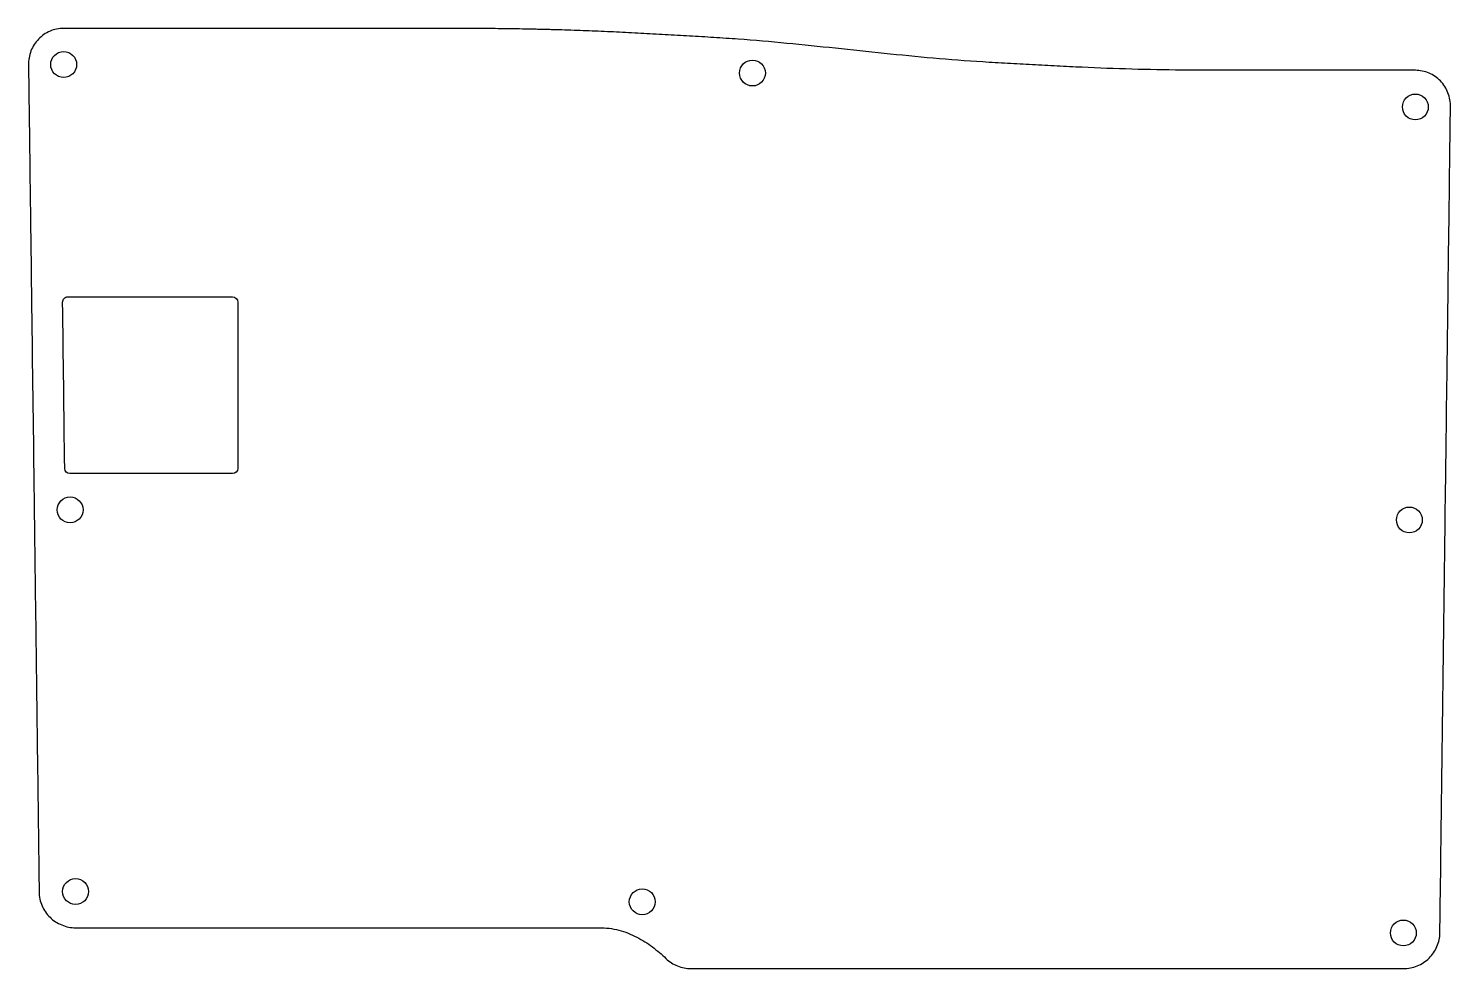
# Model space of a CAD drawing. Extents: x -135 to 3, y -104 to -13.
import ezdxf

# ---------------------------------------------------------------- set-up
doc = ezdxf.new("R2010")
doc.units = 0
doc.layers.add('Backplate', color=120, linetype='Continuous')

msp = doc.modelspace()

# ---------------------------------------------------------------- linework, layer by layer
at = {"layer": 'Backplate'}
for centre in [(-131.32, -16.59), (-64.78, -17.41), (-0.73, -20.69), (-130.7, -59.63), (-1.31, -60.6), (-130.17, -96.51), (-75.42, -97.5), (-1.89, -100.51)]:
    msp.add_circle(centre, 1.25, dxfattribs=at)
for points, knots in [([(-134.43, -39.04), (-134.45, -37.42), (-134.47, -35.79), (-134.49, -34.17), (-134.52, -32.23), (-134.54, -30.27), (-134.57, -28.33), (-134.59, -26.38), (-134.62, -24.43), (-134.64, -22.48), (-134.67, -20.53), (-134.69, -18.58), (-134.72, -16.64), (-134.72, -16.17), (-134.64, -15.71), (-134.48, -15.28), (-134.31, -14.85), (-134.06, -14.46), (-133.75, -14.13), (-133.44, -13.81), (-133.06, -13.55), (-132.64, -13.37), (-132.43, -13.28), (-132.22, -13.21), (-132, -13.17), (-131.77, -13.12), (-131.55, -13.1), (-131.32, -13.1), (-118.99, -13.1), (-106.67, -13.1), (-94.34, -13.1), (-93.95, -13.1), (-93.56, -13.1), (-93.16, -13.1), (-92.77, -13.1), (-92.38, -13.11), (-91.99, -13.11), (-91.6, -13.11), (-91.2, -13.11), (-90.81, -13.11), (-90.42, -13.12), (-90.03, -13.12), (-89.63, -13.12), (-89.24, -13.13), (-88.85, -13.13), (-88.46, -13.14), (-88.07, -13.14), (-87.67, -13.15), (-87.29, -13.15), (-86.9, -13.16), (-86.5, -13.17), (-86.11, -13.18), (-85.92, -13.18), (-85.72, -13.18), (-85.53, -13.19), (-85.33, -13.19), (-85.14, -13.2), (-84.94, -13.2), (-84.74, -13.21), (-84.55, -13.21), (-84.35, -13.22), (-84.16, -13.22), (-83.96, -13.23), (-83.77, -13.23), (-83.38, -13.24), (-82.99, -13.25), (-82.6, -13.27), (-82.21, -13.28), (-81.82, -13.29), (-81.43, -13.31), (-81.04, -13.32), (-80.65, -13.34), (-80.26, -13.35), (-79.48, -13.38), (-78.69, -13.42), (-77.91, -13.46), (-77.13, -13.5), (-76.35, -13.54), (-75.56, -13.58), (-74.78, -13.62), (-73.99, -13.66), (-73.2, -13.71), (-72.81, -13.73), (-72.42, -13.75), (-72.03, -13.77), (-71.64, -13.79), (-71.24, -13.82), (-70.85, -13.84), (-70.07, -13.88), (-69.29, -13.93), (-68.5, -13.98), (-67.72, -14.03), (-66.94, -14.09), (-66.16, -14.14), (-63.03, -14.37), (-59.89, -14.69), (-56.76, -15.02), (-53.62, -15.35), (-50.48, -15.7), (-47.3, -15.98), (-45.72, -16.12), (-44.12, -16.24), (-42.52, -16.34), (-41.72, -16.39), (-40.92, -16.44), (-40.12, -16.48), (-39.32, -16.53), (-38.52, -16.57), (-37.73, -16.61), (-37.33, -16.63), (-36.93, -16.66), (-36.53, -16.68), (-36.13, -16.7), (-35.74, -16.72), (-35.34, -16.74), (-34.54, -16.78), (-33.73, -16.82), (-32.93, -16.86), (-31.33, -16.94), (-29.72, -16.99), (-28.12, -17.04), (-26.52, -17.08), (-24.91, -17.11), (-23.3, -17.13), (-22.5, -17.13), (-21.7, -17.14), (-20.9, -17.14), (-20.5, -17.15), (-20.1, -17.15), (-19.7, -17.15), (-19.3, -17.15), (-18.9, -17.15), (-18.5, -17.15), (-12.58, -17.15), (-6.65, -17.15), (-0.73, -17.15), (-0.28, -17.15), (0.17, -17.24), (0.59, -17.42), (1, -17.59), (1.38, -17.85), (1.69, -18.18), (2.01, -18.51), (2.26, -18.9), (2.42, -19.33), (2.59, -19.76), (2.67, -20.22), (2.67, -20.69), (2.64, -22.35), (2.62, -24.01), (2.6, -25.67), (2.58, -27.34), (2.56, -29), (2.54, -30.66), (2.52, -32.33), (2.49, -33.99), (2.47, -35.65), (2.45, -37.31), (2.43, -38.98), (2.41, -40.64), (2.37, -43.97), (2.32, -47.29), (2.28, -50.62), (2.26, -52.28), (2.24, -53.95), (2.22, -55.61), (2.2, -57.27), (2.17, -58.93), (2.15, -60.6), (2.13, -62.26), (2.11, -63.92), (2.09, -65.59), (2.07, -67.25), (2.05, -68.91), (2.03, -70.57), (2, -72.24), (1.98, -73.9), (1.96, -75.56), (1.94, -77.22), (1.92, -78.89), (1.9, -80.55), (1.88, -82.21), (1.85, -83.88), (1.83, -85.54), (1.81, -87.2), (1.79, -88.87), (1.77, -90.53), (1.75, -92.19), (1.73, -93.85), (1.71, -95.52), (1.68, -97.18), (1.66, -98.84), (1.64, -100.51), (1.64, -100.96), (1.54, -101.41), (1.36, -101.83), (1.18, -102.24), (0.92, -102.63), (0.59, -102.95), (0.27, -103.26), (-0.12, -103.52), (-0.55, -103.69), (-0.97, -103.86), (-1.43, -103.95), (-1.89, -103.95), (-24.82, -103.95), (-47.76, -103.95), (-70.7, -103.95), (-71.15, -103.95), (-71.59, -103.86), (-72.01, -103.7), (-72.42, -103.53), (-72.8, -103.29), (-73.13, -102.98), (-73.54, -102.58), (-73.97, -102.21), (-74.44, -101.86), (-74.9, -101.51), (-75.4, -101.19), (-75.95, -100.91), (-76.49, -100.63), (-77.07, -100.4), (-77.69, -100.24), (-78, -100.16), (-78.31, -100.1), (-78.63, -100.06), (-78.95, -100.02), (-79.28, -100.01), (-79.59, -100.01), (-96.45, -100.01), (-113.31, -100.01), (-130.17, -100.01), (-130.62, -100.01), (-131.08, -99.92), (-131.5, -99.74), (-131.93, -99.57), (-132.32, -99.32), (-132.64, -99), (-132.97, -98.68), (-133.23, -98.3), (-133.41, -97.88), (-133.59, -97.46), (-133.69, -97.01), (-133.69, -96.56), (-133.71, -94.83), (-133.74, -93.1), (-133.76, -91.38), (-133.78, -89.65), (-133.8, -87.92), (-133.82, -86.19), (-133.85, -84.47), (-133.87, -82.74), (-133.89, -81.01), (-133.91, -79.28), (-133.94, -77.56), (-133.96, -75.83), (-133.98, -74.1), (-134, -72.38), (-134.02, -70.65), (-134.05, -68.92), (-134.07, -67.19), (-134.09, -65.47), (-134.11, -63.74), (-134.14, -62.01), (-134.16, -60.28), (-134.18, -58.9), (-134.19, -57.51), (-134.21, -56.12), (-134.28, -50.43), (-134.36, -44.74), (-134.43, -39.04)], [4.016779, 4.016779, 4.016779, 4.016779, 8.876891, 8.876891, 8.876891, 14.713819, 14.713819, 14.713819, 20.550746, 20.550746, 20.550746, 26.387674, 26.387674, 26.387674, 28.348987, 28.348987, 28.348987, 30.310301, 30.310301, 30.310301, 32.271614, 32.271614, 32.271614, 33.252271, 33.252271, 33.252271, 34.232927, 34.232927, 34.232927, 71.210292, 71.210292, 71.210292, 72.398858, 72.398858, 72.398858, 73.587423, 73.587423, 73.587423, 74.775988, 74.775988, 74.775988, 75.964554, 75.964554, 75.964554, 77.153119, 77.153119, 77.153119, 78.341684, 78.341684, 78.341684, 79.530249, 79.530249, 79.530249, 80.124532, 80.124532, 80.124532, 80.718815, 80.718815, 80.718815, 81.313097, 81.313097, 81.313097, 81.90738, 81.90738, 81.90738, 83.095945, 83.095945, 83.095945, 84.28451, 84.28451, 84.28451, 85.473076, 85.473076, 85.473076, 87.850206, 87.850206, 87.850206, 90.227337, 90.227337, 90.227337, 92.604467, 92.604467, 92.604467, 93.793032, 93.793032, 93.793032, 94.981598, 94.981598, 94.981598, 97.358728, 97.358728, 97.358728, 99.735859, 99.735859, 99.735859, 109.244381, 109.244381, 109.244381, 118.752903, 118.752903, 118.752903, 123.507164, 123.507164, 123.507164, 125.884294, 125.884294, 125.884294, 128.261425, 128.261425, 128.261425, 129.44999, 129.44999, 129.44999, 130.638555, 130.638555, 130.638555, 133.015686, 133.015686, 133.015686, 137.769947, 137.769947, 137.769947, 142.524208, 142.524208, 142.524208, 144.901338, 144.901338, 144.901338, 146.089904, 146.089904, 146.089904, 147.278469, 147.278469, 147.278469, 165.044367, 165.044367, 165.044367, 167.004205, 167.004205, 167.004205, 168.964042, 168.964042, 168.964042, 170.923879, 170.923879, 170.923879, 172.883716, 172.883716, 172.883716, 177.880787, 177.880787, 177.880787, 182.877858, 182.877858, 182.877858, 187.874929, 187.874929, 187.874929, 192.872, 192.872, 192.872, 202.866142, 202.866142, 202.866142, 207.863213, 207.863213, 207.863213, 212.860284, 212.860284, 212.860284, 217.857355, 217.857355, 217.857355, 222.854426, 222.854426, 222.854426, 227.851497, 227.851497, 227.851497, 232.848568, 232.848568, 232.848568, 237.845639, 237.845639, 237.845639, 242.84271, 242.84271, 242.84271, 247.839781, 247.839781, 247.839781, 252.836852, 252.836852, 252.836852, 254.787417, 254.787417, 254.787417, 256.737981, 256.737981, 256.737981, 258.688546, 258.688546, 258.688546, 260.639111, 260.639111, 260.639111, 329.455596, 329.455596, 329.455596, 331.367792, 331.367792, 331.367792, 333.279987, 333.279987, 333.279987, 334.828081, 334.828081, 334.828081, 336.376175, 336.376175, 336.376175, 337.92427, 337.92427, 337.92427, 338.698317, 338.698317, 338.698317, 339.472364, 339.472364, 339.472364, 390.044199, 390.044199, 390.044199, 391.995623, 391.995623, 391.995623, 393.947047, 393.947047, 393.947047, 395.898471, 395.898471, 395.898471, 397.849895, 397.849895, 397.849895, 403.023748, 403.023748, 403.023748, 408.197602, 408.197602, 408.197602, 413.371456, 413.371456, 413.371456, 418.545309, 418.545309, 418.545309, 423.719163, 423.719163, 423.719163, 428.893016, 428.893016, 428.893016, 434.06687, 434.06687, 434.06687, 438.226161, 438.226161, 438.226161, 455.304683, 455.304683, 455.304683, 455.304683]), ([(-130.92, -39.04), (-131.06, -39.04), (-131.19, -39.1), (-131.28, -39.19), (-131.37, -39.29), (-131.42, -39.42), (-131.42, -39.55), (-131.35, -44.91), (-131.29, -50.27), (-131.22, -55.63), (-131.21, -55.9), (-130.99, -56.12), (-130.72, -56.12), (-125.48, -56.12), (-120.24, -56.12), (-115, -56.12), (-114.72, -56.12), (-114.5, -55.9), (-114.5, -55.62), (-114.5, -50.26), (-114.5, -44.9), (-114.5, -39.54), (-114.5, -39.27), (-114.72, -39.04), (-115, -39.04), (-120.31, -39.04), (-125.62, -39.04), (-130.92, -39.04)], [0, 0, 0, 0, 1, 1, 1, 2, 2, 2, 18.07844, 18.07844, 18.07844, 19.07844, 19.07844, 19.07844, 19.785989, 19.785989, 19.785989, 20.785989, 20.785989, 20.785989, 21.928064, 21.928064, 21.928064, 22.928064, 22.928064, 22.928064, 23.644902, 23.644902, 23.644902, 23.644902])]:
    msp.add_open_spline(points, degree=3, knots=knots, dxfattribs=at)

doc.saveas('drawing.dxf')
